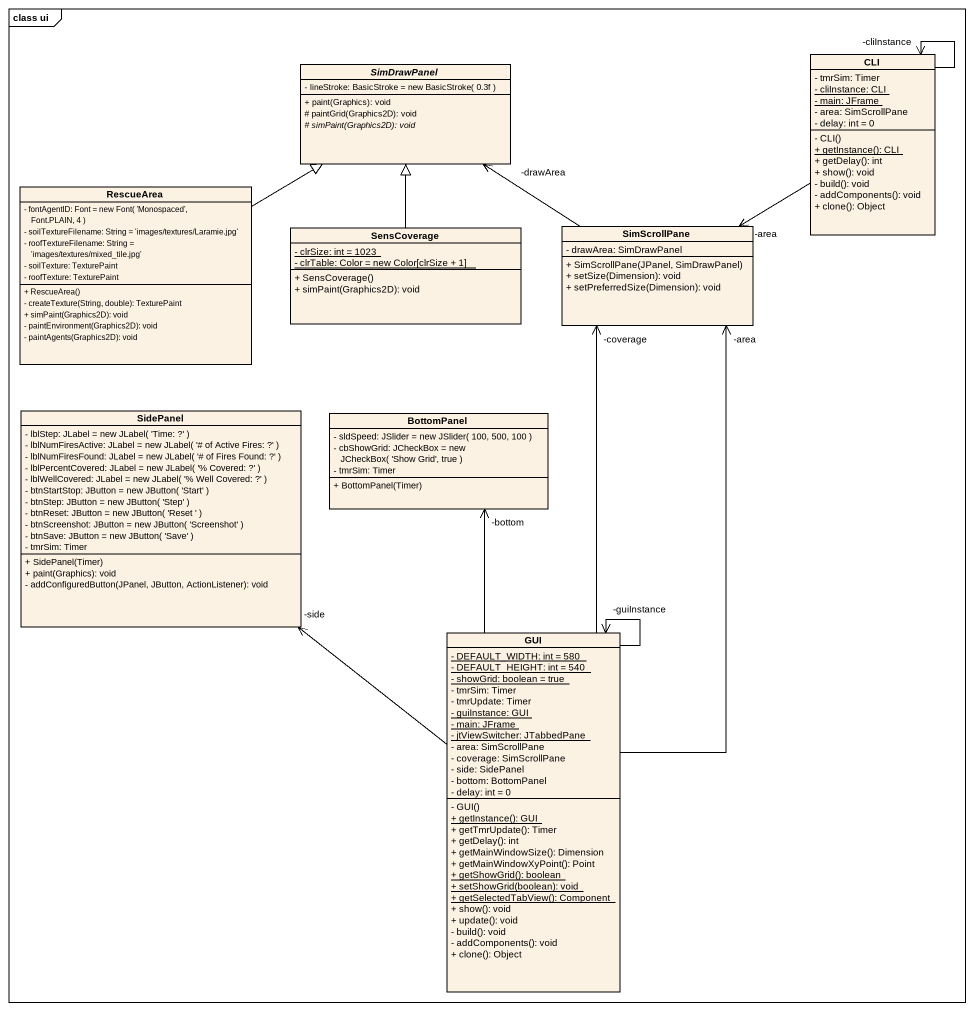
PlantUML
@startuml
mainframe class ui
hide circle
hide empty members
skinparam classAttributeIconSize 0
class CLI {
  - tmrSim: Timer
  {static} - cliInstance: CLI
  {static} - main: JFrame
  - area: SimScrollPane
  - delay: int = 0
  - CLI()
  {static} + getInstance(): CLI
  + getDelay(): int
  + show(): void
  - build(): void
  - addComponents(): void
  + clone(): Object
}
abstract class SimDrawPanel {
  {field} - lineStroke: BasicStroke = new BasicStroke( 0.3f )
  + paint(Graphics): void
  # paintGrid(Graphics2D): void
  {abstract} # simPaint(Graphics2D): void
}
class RescueArea {
  {field} - fontAgentID: Font = new Font( 'Monospaced', Font.PLAIN, 4 )
  - soilTextureFilename: String = 'images/textures/Laramie.jpg'
  - roofTextureFilename: String = 'images/textures/mixed_tile.jpg'
  - soilTexture: TexturePaint
  - roofTexture: TexturePaint
  + RescueArea()
  - createTexture(String, double): TexturePaint
  + simPaint(Graphics2D): void
  - paintEnvironment(Graphics2D): void
  - paintAgents(Graphics2D): void
}
class SensCoverage {
  {static} - clrSize: int = 1023
  {static} - clrTable: Color = new Color[clrSize + 1]
  + SensCoverage()
  + simPaint(Graphics2D): void
}
class SimScrollPane {
  - drawArea: SimDrawPanel
  + SimScrollPane(JPanel, SimDrawPanel)
  + setSize(Dimension): void
  + setPreferredSize(Dimension): void
}
class SidePanel {
  {field} - lblStep: JLabel = new JLabel( 'Time: ?' )
  {field} - lblNumFiresActive: JLabel = new JLabel( '# of Active Fires: ?' )
  {field} - lblNumFiresFound: JLabel = new JLabel( '# of Fires Found: ?' )
  {field} - lblPercentCovered: JLabel = new JLabel( '% Covered: ?' )
  {field} - lblWellCovered: JLabel = new JLabel( '% Well Covered: ?' )
  {field} - btnStartStop: JButton = new JButton( 'Start' )
  {field} - btnStep: JButton = new JButton( 'Step' )
  {field} - btnReset: JButton = new JButton( 'Reset ' )
  {field} - btnScreenshot: JButton = new JButton( 'Screenshot' )
  {field} - btnSave: JButton = new JButton( 'Save' )
  - tmrSim: Timer
  + SidePanel(Timer)
  + paint(Graphics): void
  - addConfiguredButton(JPanel, JButton, ActionListener): void
}
class BottomPanel {
  {field} - sldSpeed: JSlider = new JSlider( 100, 500, 100 )
  {field} - cbShowGrid: JCheckBox = new JCheckBox( 'Show Grid', true )
  - tmrSim: Timer
  + BottomPanel(Timer)
}
class GUI {
  {static} - DEFAULT_WIDTH: int = 580
  {static} - DEFAULT_HEIGHT: int = 540
  {static} - showGrid: boolean = true
  - tmrSim: Timer
  - tmrUpdate: Timer
  {static} - guiInstance: GUI
  {static} - main: JFrame
  {static} - jtViewSwitcher: JTabbedPane
  - area: SimScrollPane
  - coverage: SimScrollPane
  - side: SidePanel
  - bottom: BottomPanel
  - delay: int = 0
  - GUI()
  {static} + getInstance(): GUI
  + getTmrUpdate(): Timer
  + getDelay(): int
  + getMainWindowSize(): Dimension
  + getMainWindowXyPoint(): Point
  {static} + getShowGrid(): boolean
  {static} + setShowGrid(boolean): void
  {static} + getSelectedTabView(): Component
  + show(): void
  + update(): void
  - build(): void
  - addComponents(): void
  + clone(): Object
}
CLI --> "-cliInstance" CLI
CLI --> "-area" SimScrollPane
RescueArea -right-|> SimDrawPanel
SensCoverage -up-|> SimDrawPanel
SimScrollPane -up-> "-drawArea" SimDrawPanel
GUI -up-> "-area" SimScrollPane
GUI -up-> "-coverage" SimScrollPane
GUI -up-> "-side" SidePanel
GUI -up-> "-bottom" BottomPanel
GUI --> "-guiInstance" GUI
@enduml
